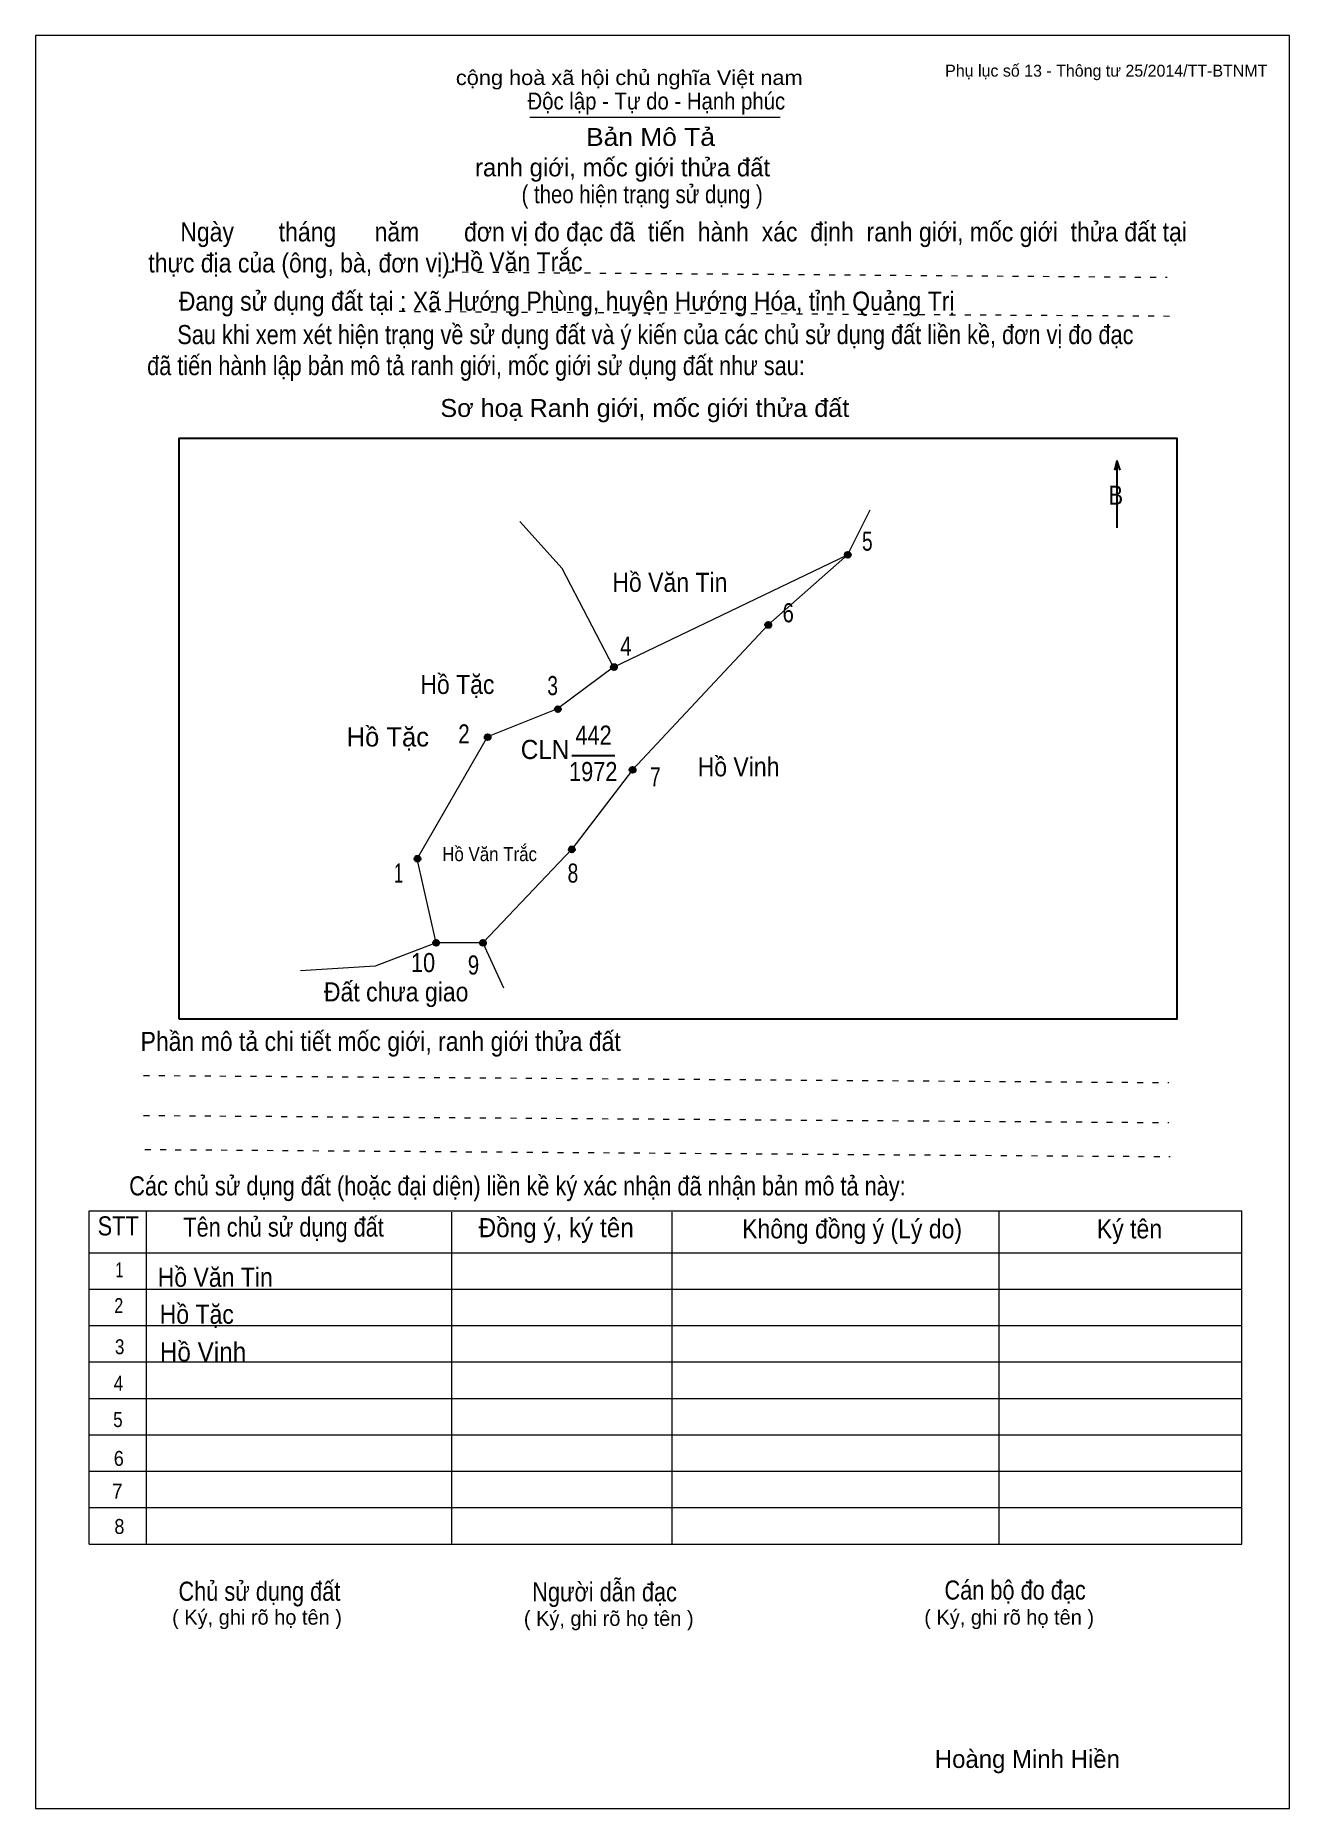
# Model space of a CAD drawing. Header units: centimetres. Extents: x 0 to 21, y 0 to 29.7.
import ezdxf
from ezdxf.enums import TextEntityAlignment as Align

# ---------------------------------------------------------------- set-up
doc = ezdxf.new("R2010")
doc.units = ezdxf.units.CM
doc.header["$LTSCALE"] = 0.13
doc.linetypes.add('DOTTED', pattern=[1.5, 0.3, -1.2])
for name, color, linetype, lineweight in [('1', 7, 'Continuous', 13), ('32', 7, 'Continuous', 25), ('33', 7, 'Continuous', 25), ('61', 7, 'Continuous', 13), ('62', 7, 'Continuous', 13)]:
    doc.layers.add(name, color=color, linetype=linetype, lineweight=lineweight)
for name, color, linetype in [('34', 7, 'Continuous'), ('45', 7, 'Continuous'), ('63', 7, 'Continuous')]:
    doc.layers.add(name, color=color, linetype=linetype)

msp = doc.modelspace()

# ---------------------------------------------------------------- hatches: boundary and pattern name
at = {"layer": '32'}
for points in [[(13.6524, 21, 1), (13.5524, 21, 1)], [(12.3211, 19.8253, 1), (12.2211, 19.8253, 1)], [(9.7367, 19.1205, 1), (9.6367, 19.1205, 1)], [(8.797, 18.4157, 1), (8.697, 18.4157, 1)], [(7.6223, 17.9458, 1), (7.5223, 17.9458, 1)], [(10.05, 17.3976, 1), (9.95, 17.3976, 1)], [(9.0319, 16.0663, 1), (8.9319, 16.0663, 1)], [(6.4476, 15.9096, 1), (6.3476, 15.9096, 1)], [(6.7608, 14.5, 1), (6.6608, 14.5, 1)], [(7.544, 14.5, 1), (7.444, 14.5, 1)]]:
    msp.add_hatch(color=256, dxfattribs=at).paths.add_polyline_path(points)

# ---------------------------------------------------------------- linework, layer by layer
at = {"layer": '1'}
msp.add_lwpolyline([(21, 0), (21, 29.7), (0, 29.7), (0, 0)], close=True, dxfattribs=at)
at = {"layer": '32'}
for centre in [(13.6024, 21), (12.2711, 19.8253), (9.6867, 19.1205), (8.747, 18.4157), (7.5723, 17.9458), (10, 17.3976), (8.9819, 16.0663), (6.3976, 15.9096), (6.7108, 14.5), (7.494, 14.5)]:
    msp.add_circle(centre, 0.05, dxfattribs=at)
at = {"layer": '33'}
msp.add_line((8.98, 17.64), (9.7, 17.64), dxfattribs=at)
at = {"layer": '61'}
for p, q in [((13.97, 21.75), (13.6, 21)), ((9.68, 19.12), (13.6, 21)), ((7.49, 14.5), (6.71, 14.5))]:
    msp.add_line(p, q, dxfattribs=at)
for points in [[(9.68, 19.12), (8.82, 20.77), (8.11, 21.56)], [(13.6, 21), (12.27, 19.83), (10, 17.4), (8.98, 16.07), (7.49, 14.5), (7.84, 13.75)], [(9.68, 19.12), (8.74, 18.42), (7.57, 17.95)], [(6.71, 14.5), (6.39, 15.91), (7.57, 17.95)], [(6.71, 14.5), (5.69, 14.11), (4.44, 14.03)]]:
    msp.add_lwpolyline(points, dxfattribs=at)
at = {"layer": '62'}
for p, q in [((8.28, 28.33), (12.47, 28.33)), ((0.9, 10.01), (20.2, 10.01)), ((0.9, 4.43), (0.9, 10.01)), ((1.86, 4.43), (1.86, 10.01)), ((6.97, 4.43), (6.97, 9.99)), ((10.66, 4.43), (10.66, 9.99)), ((16.14, 4.43), (16.14, 10.01)), ((20.2, 4.43), (20.2, 10.01)), ((0.9, 9.31), (20.2, 9.31)), ((0.9, 8.7), (20.2, 8.7)), ((0.9, 8.09), (20.2, 8.09)), ((0.9, 7.48), (20.2, 7.48)), ((0.9, 6.87), (20.2, 6.87)), ((0.9, 6.26), (20.2, 6.26)), ((0.9, 5.65), (20.2, 5.65)), ((0.9, 5.04), (20.2, 5.04)), ((0.9, 4.43), (20.2, 4.43))]:
    msp.add_line(p, q, dxfattribs=at)
at = {"layer": '62', "linetype": 'DOTTED'}
for p, q in [((6.89, 25.74), (18.95, 25.65)), ((6.09, 25.08), (19.04, 25)), ((1.81, 12.28), (18.98, 12.16)), ((1.81, 11.61), (18.98, 11.49)), ((1.83, 11.04), (19, 10.92))]:
    msp.add_line(p, q, dxfattribs=at)
at = {"layer": '62', "lineweight": 25}
for p, q in [((18.11, 22.58), (18.11, 21.45)), ((18.11, 22.57), (18.07, 22.42)), ((18.11, 22.57), (18.16, 22.42))]:
    msp.add_line(p, q, dxfattribs=at)
msp.add_lwpolyline([(2.4, 13.23), (19.12, 13.23), (19.12, 22.95), (2.4, 22.95)], close=True, dxfattribs=at)

# ---------------------------------------------------------------- texts
at = {"layer": '32'}
for s, width, p in [('5', 0.75, (13.93, 21.07)), ('6', 0.8, (12.605, 19.87)), ('4', 0.8, (9.885, 19.31)), ('3', 0.75, (8.66, 18.65)), ('2', 0.8, (7.175, 17.84)), ('7', 0.75, (10.38, 17.12)), ('1', 0.65, (6.08, 15.51)), ('8', 0.75, (9, 15.51)), ('10', 0.85, (6.49, 14.01)), ('9', 0.8, (7.335, 13.97))]:
    msp.add_text(s, height=0.32, dxfattribs=dict(at, width=width)).set_placement(p, align=Align.CENTER)
at = {"layer": '33'}
for s, width, p in [(' Hồ Văn Tin', 0.9, (10.57, 20.38)), ('Hồ Tặc', 0.9, (7.065, 18.67)), ('442', 0.85, (9.345, 17.82)), ('1972', 0.85, (9.34, 17.21)), (' Hồ Vinh', 0.9, (11.72, 17.29)), ('Đất chưa giao', 0.9, (6.04, 13.52))]:
    msp.add_text(s, height=0.32, dxfattribs=dict(at, width=width)).set_placement(p, align=Align.CENTER)
msp.add_text('Hồ Tặc', height=0.32, dxfattribs=at).set_placement((5.9, 17.79), align=Align.CENTER)
at = {"layer": '33', "width": 0.95}
msp.add_text('CLN', height=0.32, dxfattribs=at).set_placement((8.94, 17.58), align=Align.RIGHT)
at = {"layer": '34'}
for s, width, p in [('Hồ Văn Trắc', 0.9, (7, 25.75)), (' Hồ Văn Tin', 0.9, (1.94, 8.74)), ('Hồ Tặc', 0.9, (2.08, 8.12)), (' Hồ Vinh', 0.95, (1.97, 7.49))]:
    msp.add_text(s, height=0.32, dxfattribs=dict(at, width=width)).set_placement(p)
at = {"layer": '45', "width": 0.9}
msp.add_text('Hồ Văn Trắc', height=0.2349, dxfattribs=at).set_placement((7.605, 15.87), align=Align.CENTER)
at = {"layer": '62'}
for s, height, width, p in [('cộng hoà xã hội chủ nghĩa Việt nam', 0.2474, 1.1, (7.04, 28.87)), ('Độc lập - Tự do - Hạnh phúc', 0.2828, 0.9, (8.24, 28.46)), ('Bản Mô Tả', 0.3, 1.1, (9.22, 27.85)), ('( theo hiện trạng sử dụng )', 0.3, 0.85, (8.14, 26.89)), ('     Ngày       tháng      năm       đơn vị đo đạc đã  tiến  hành  xác  định  ranh giới, mốc giới  thửa đất tại ', 0.32, 0.9, (1.89, 26.25)), ('thực địa của (ông, bà, đơn vị): ', 0.32, 0.9, (1.89, 25.73)), ('Đang sử dụng đất tại : Xã Hướng Phùng, huyện Hướng Hóa, tỉnh Quảng Trị', 0.32, 0.9, (2.4, 25.09)), ('     Sau khi xem xét hiện trạng về sử dụng đất và ý kiến của các chủ sử dụng đất liền kề, đơn vị đo đạc ', 0.32, 0.85, (1.87, 24.53)), ('đã tiến hành lập bản mô tả ranh giới, mốc giới sử dụng đất như sau:', 0.32, 0.85, (1.87, 24.01)), ('Sơ hoạ Ranh giới, mốc giới thửa đất', 0.3, 1.05, (6.78, 23.31)), ('B', 0.32, 0.85, (17.97, 21.84)), ('Phần mô tả chi tiết mốc giới, ranh giới thửa đất ', 0.32, 0.9, (1.76, 12.69)), ('Các chủ sử dụng đất (hoặc đại diện) liền kề ký xác nhận đã nhận bản mô tả này:', 0.32, 0.85, (1.57, 10.27))]:
    msp.add_text(s, height=height, dxfattribs=dict(at, width=width)).set_placement(p)
msp.add_text('ranh giới, mốc giới thửa đất', height=0.3, dxfattribs=at).set_placement((7.36, 27.34))
for s, height, width, p in [('STT', 0.32, 0.85, (1.385, 9.6)), ('Tên chủ sử dụng đất', 0.32, 0.85, (4.155, 9.58)), ('Đồng ý, ký tên', 0.32, 0.95, (8.72, 9.57)), ('Không đồng ý (Lý do)', 0.32, 0.9, (13.675, 9.55)), ('Ký tên', 0.32, 0.9, (18.32, 9.55)), ('1', 0.25, 0.7, (1.405, 8.9)), ('2', 0.25, 0.8, (1.395, 8.3)), ('3', 0.25, 0.85, (1.41, 7.61)), ('4', 0.25, 0.85, (1.39, 7)), ('5', 0.25, 0.85, (1.38, 6.39)), ('6', 0.25, 0.9, (1.395, 5.74)), ('7', 0.25, 0.95, (1.37, 5.19)), ('8', 0.25, 0.9, (1.405, 4.6)), ('Người dẫn đạc', 0.32, 0.85, (9.53, 3.47)), ('Chủ sử dụng đất', 0.32, 0.85, (3.75, 3.48)), ('Cán bộ đo đạc', 0.32, 0.85, (16.405, 3.5))]:
    msp.add_text(s, height=height, dxfattribs=dict(at, width=width)).set_placement(p, align=Align.CENTER)
for p in [(3.71, 3.08), (9.6, 3.06), (16.305, 3.08)]:
    msp.add_text('( Ký, ghi rõ họ tên )', height=0.25, dxfattribs=at).set_placement(p, align=Align.CENTER)
at = {"layer": '63'}
msp.add_text('Phụ lục số 13 - Thông tư 25/2014/TT-BTNMT', height=0.2, dxfattribs=at).set_placement((20.63, 29.01), align=Align.RIGHT)
msp.add_text('Hoàng Minh Hiền', height=0.3, dxfattribs=at).set_placement((16.61, 0.68), align=Align.CENTER)

doc.saveas('drawing.dxf')
